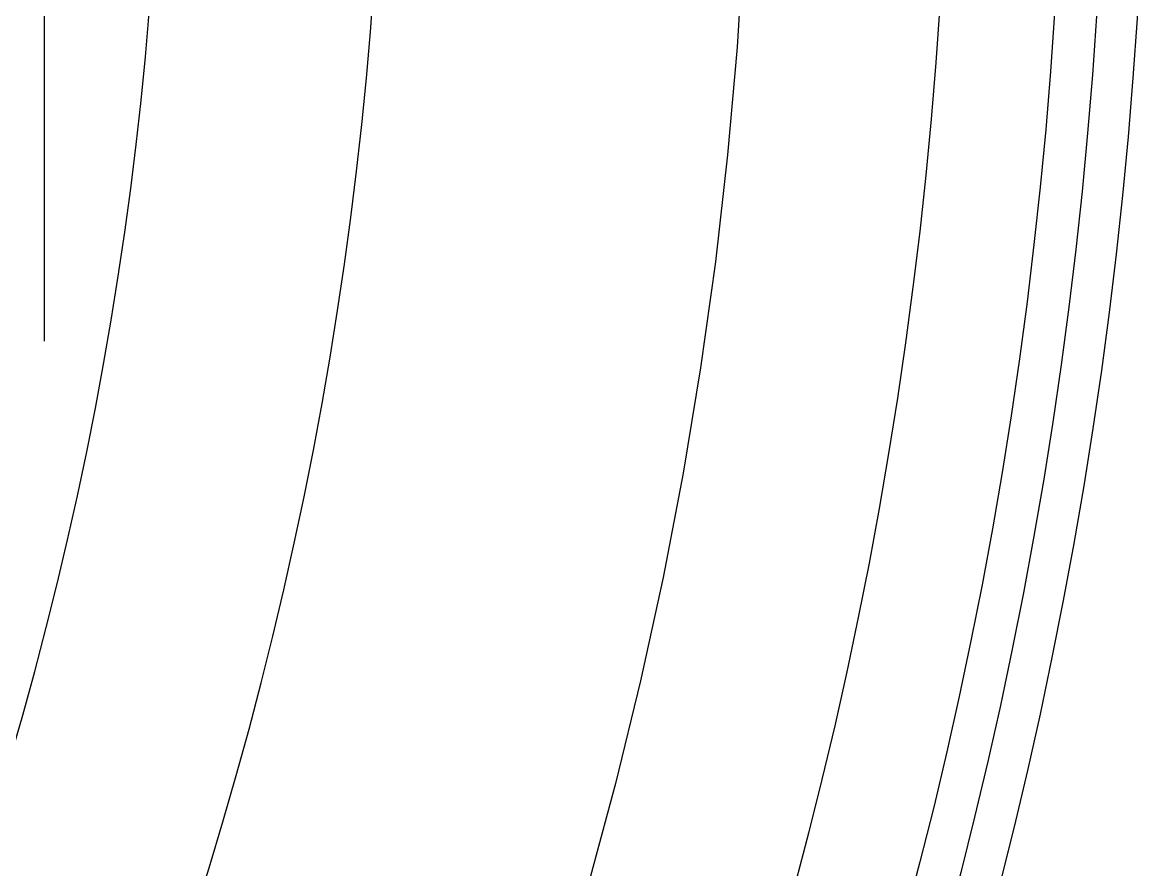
# Model space of a CAD drawing. Header units: metres. Extents: x 0 to 63075, y 0 to 44550.
# Drawn here: x 36119.86 to 36150.06, y 35133.38 to 35156.13 of the extents above; entities that cross this region are included whole.
import ezdxf

# ---------------------------------------------------------------- set-up
doc = ezdxf.new("R2010")
doc.units = ezdxf.units.M
doc.header["$LTSCALE"] = 75
doc.linetypes.add('DASHDOT', pattern=[25.4, 12.7, -6.35, 0, -6.35])
doc.linetypes.add('HIDDEN2', pattern=[4.7625, 3.175, -1.5875])
for name, color, linetype in [('SDM', 7, 'Continuous'), ('SFU', 3, 'DASHDOT'), ('SL4', 4, 'Continuous'), ('ST1', 7, 'HIDDEN2')]:
    doc.layers.add(name, color=color, linetype=linetype)

# ---------------------------------------------------------------- blocks, each defined once
blk = doc.blocks.new('A$Ce03ead7b')
at = {"layer": 'SFU'}
blk.add_line((308.147, 1606.652), (308.147, 1928.152), dxfattribs=at)
at = {"layer": 'SL4'}
for radius in [125, 123.91, 122.777, 119.686]:
    blk.add_circle((212.762, 1623.35), radius, dxfattribs=at)
for radius, start, end in [(104.464, 171.10617, 157.38407), (98.5, 170.88256, 157.60769)]:
    blk.add_arc((212.762, 1623.35), radius, start, end, dxfattribs=at)
at = {"layer": 'ST1'}
blk.add_circle((212.762, 1623.35), 114.333, dxfattribs=at)

msp = doc.modelspace()

# ---------------------------------------------------------------- block references
at = {"layer": 'SDM'}
msp.add_blockref('A$Ce03ead7b', (35812.302, 33540.915), dxfattribs=at)

doc.saveas('drawing.dxf')
